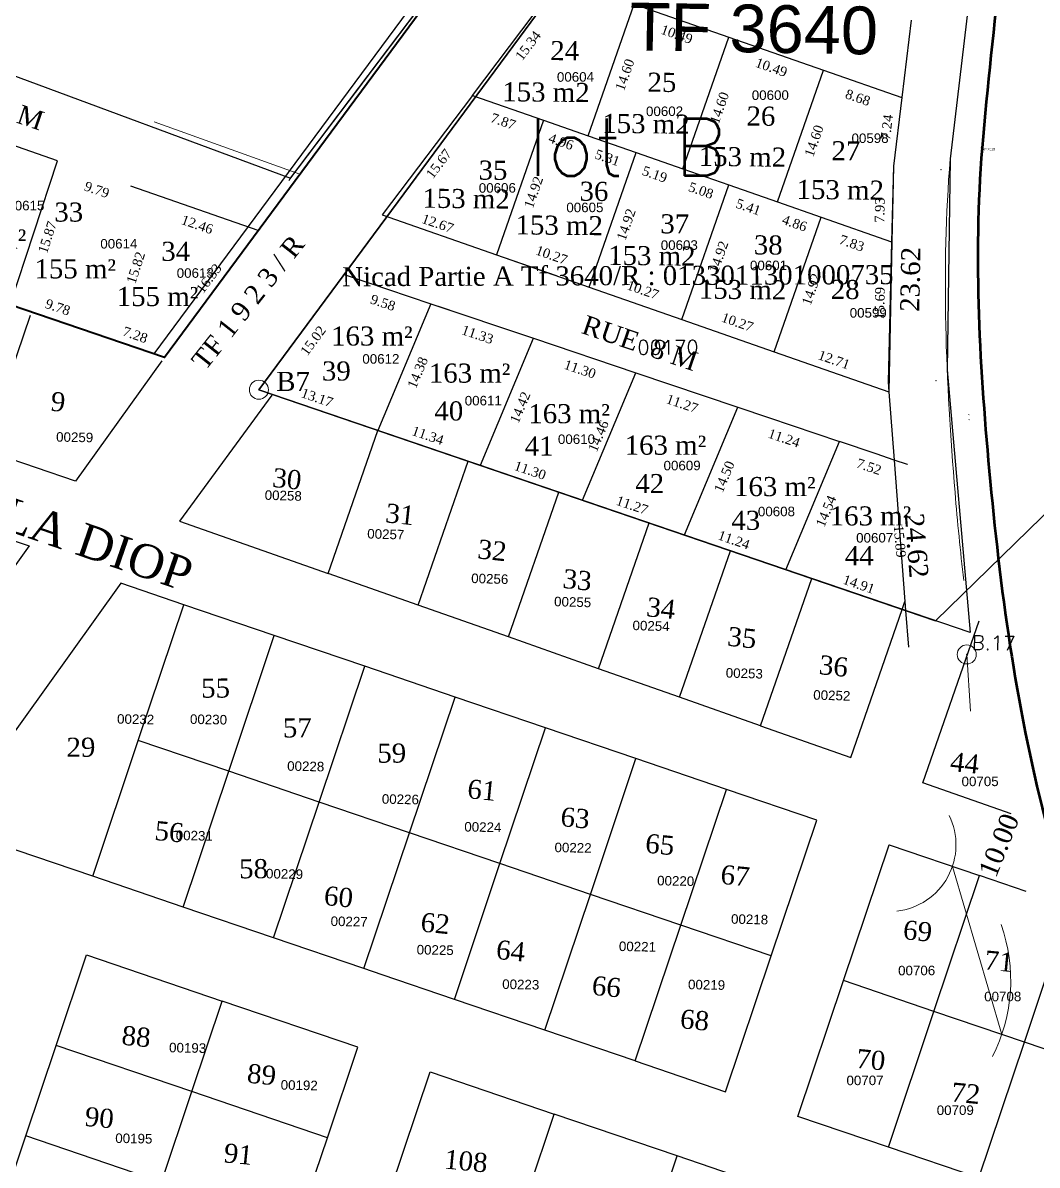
# Model space of a CAD drawing. Header units: metres. Extents: x 0 to 1324930, y 0 to 1631912.
# Drawn here: x 253478.1 to 253584.2, y 1631224.3 to 1631343.9 of the extents above; entities that cross this region are included whole.
import ezdxf
from ezdxf.enums import TextEntityAlignment as Align

# ---------------------------------------------------------------- set-up
doc = ezdxf.new("R2010")
doc.units = ezdxf.units.M
doc.header["$MEASUREMENT"] = 0
for name, color, linetype, lineweight in [('17 Février 2020', 7, 'Continuous', 0), ('Cotation Linéaire', 7, 'Continuous', 0), ('Cotation Surface', 1, 'Continuous', 0), ('Div_Cont', 7, 'Continuous', 0), ('imptf3640', 7, 'Continuous', 0), ('LIMITE TITRE FONCIER', 5, 'Continuous', 13), ('LOTIS', 7, 'Continuous', 0), ('Numero Titre Foncier', 4, 'Continuous', 0), ('TopoAlt', 3, 'Continuous', 0), ('TopoMat', 4, 'Continuous', 0), ('Voirie', 252, 'Continuous', 0)]:
    doc.layers.add(name, color=color, linetype=linetype, lineweight=lineweight)
for name, color, linetype in [('A_revoir_niveau_0', 7, 'Continuous'), ('historique_numero_parcelle', 7, 'Continuous'), ('limites_parcelles', 7, 'Continuous'), ('limites_tf', 7, 'Continuous'), ('numero_lot', 7, 'Continuous'), ('numero_parcelle', 7, 'Continuous'), ('toponymie', 7, 'Continuous')]:
    doc.layers.add(name, color=color, linetype=linetype)
doc.styles.get("Standard").update_dxf_attribs({"font": 'txt.shx'})
doc.styles.add('Style-Arial', font='arial.ttf')
doc.styles.add('Style-Times New Roman', font='times.ttf')
doc.styles.add('Style-txt', font='txt.shx')

# ---------------------------------------------------------------- blocks, each defined once
blk = doc.blocks.new('TCPOINT_86')
at = {"color": 0, "lineweight": -2}
blk.add_point((0, 0), dxfattribs=at)
at = {"layer": 'TopoAlt', "lineweight": -2}
blk.add_attdef('ALT', text='', height=0.0015, dxfattribs=at).set_placement((0.0005, -0.0005), align=Align.TOP_LEFT)
at = {"layer": 'TopoMat', "lineweight": -2}
blk.add_attdef('MAT', (0.0005, 0.0005), '', height=0.0015, dxfattribs=at)

msp = doc.modelspace()

# ---------------------------------------------------------------- linework, layer by layer
at = {"layer": '17 Février 2020', "color": 7, "linetype": 'Continuous', "lineweight": 0}
for centre, radius, start, end in [((253568.74543, 1631257.83145), 7, 276.560278, 26.117998), ((253563.97472, 1631243.61016), 17.5, 332.955188, 19.58892)]:
    msp.add_arc(centre, radius, start, end, dxfattribs=at)
msp.add_3dface([(253568.74543, 1631257.83145), (253575.37186, 1631255.57526), (253580.5408, 1631237.9697), (253563.97472, 1631243.61016)], dxfattribs=at)
at = {"layer": 'A_revoir_niveau_0', "color": 1, "linetype": 'Continuous', "lineweight": 0, "ltscale": 5}
msp.add_line((253435.58618, 1631328.43689), (253492.8663, 1631308.88007), dxfattribs=at)
at = {"layer": 'A_revoir_niveau_0', "color": 0, "linetype": 'Continuous', "lineweight": 0, "flags": 128}
msp.add_lwpolyline([(253505.90344, 1631327.41196), (253524.36556, 1631351.85309)], dxfattribs=at)
at = {"layer": 'A_revoir_niveau_0', "color": 0, "linetype": 'Continuous', "lineweight": 13}
msp.add_open_spline([(253575.13605, 1631329.66123), (253574.19981, 1631318.06845), (253574.6736, 1631306.33857), (253575.64636, 1631294.72494), (253575.90363, 1631291.65344), (253576.20354, 1631288.5913), (253576.5545, 1631285.52896)], degree=3, knots=[0, 0, 0, 0, 0.0963451505, 0.0963451505, 0.0963451505, 0.121825909, 0.121825909, 0.121825909, 0.121825909], dxfattribs=at)
at = {"layer": 'A_revoir_niveau_0', "color": 1, "linetype": 'Continuous', "lineweight": 0}
msp.add_point((253492.8663, 1631308.88007), dxfattribs=at)
msp.add_point((253492.8663, 1631308.88007), dxfattribs=at)
msp.add_point((253492.8663, 1631308.88007), dxfattribs=at)
msp.add_point((253492.8663, 1631308.88007), dxfattribs=at)
at = {"layer": 'A_revoir_niveau_0', "color": 5, "linetype": 'Continuous', "lineweight": 0}
msp.add_point((253492.8663, 1631308.88007), dxfattribs=at)
at = {"layer": 'Cotation Linéaire', "color": 7, "lineweight": 0, "ltscale": 0.02}
for p, q in [((253537.24402, 1631332.08141), (253532.55794, 1631333.71875)), ((253542.2527, 1631330.33134), (253537.24402, 1631332.08141)), ((253542.2527, 1631330.33134), (253547.14843, 1631328.62074)), ((253502.69339, 1631322.17442), (253492.8663, 1631308.88007)), ((253511.69496, 1631317.56998), (253502.76602, 1631305.49255)), ((253492.86653, 1631308.87999), (253484.40856, 1631311.76774)), ((253502.76602, 1631305.49255), (253516.02842, 1631300.96256)), ((253556.11092, 1631302.57079), (253567.37266, 1631298.76772)), ((253516.02842, 1631300.96256), (253527.5568, 1631297.02484)), ((253539.05245, 1631293.09831), (253527.5568, 1631297.02484)), ((253539.05245, 1631293.09831), (253550.51454, 1631289.18324))]:
    msp.add_line(p, q, dxfattribs=at)
at = {"layer": 'Div_Cont', "color": 4, "lineweight": 0, "ltscale": 0.02}
for p, q in [((253528.48666, 1631319.33997), (253533.91484, 1631317.44332)), ((253533.12064, 1631310.33456), (253521.57592, 1631314.2332))]:
    msp.add_line(p, q, dxfattribs=at)
at = {"layer": 'Div_Cont', "color": 0, "lineweight": 0, "ltscale": 0.02}
for p, q in [((253511.69496, 1631317.56998), (253502.76602, 1631305.49255)), ((253516.02842, 1631300.96256), (253516.02842, 1631300.96256)), ((253539.05245, 1631293.09831), (253539.05245, 1631293.09831))]:
    msp.add_line(p, q, dxfattribs=at)
at = {"layer": 'imptf3640', "color": 4, "lineweight": 0, "ltscale": 0.02}
for p, q in [((253506.08566, 1631327.64977), (253513.63448, 1631337.64171)), ((253507.04465, 1631328.0611), (253491.80747, 1631333.56329)), ((253567.37266, 1631298.76772), (253570.67764, 1631297.65163))]:
    msp.add_line(p, q, dxfattribs=at)
at = {"layer": 'imptf3640', "color": 4, "lineweight": 0, "ltscale": 0.02, "const_width": 0.2, "flags": 128}
msp.add_lwpolyline([(253502.69339, 1631322.17442), (253502.69339, 1631322.17442)], dxfattribs=at)
at = {"layer": 'imptf3640', "color": 7, "lineweight": 0, "ltscale": 0.02, "flags": 128}
msp.add_lwpolyline([(253500.79888, 1631319.61141), (253492.86653, 1631308.87999)], dxfattribs=at)
at = {"layer": 'imptf3640', "color": 4, "lineweight": 0, "ltscale": 0.02, "flags": 128}
for points in [[(253577.05338, 1631302.888), (253577.13452, 1631302.85965)], [(253577.08268, 1631302.36021), (253577.17518, 1631302.32789)]]:
    msp.add_lwpolyline(points, dxfattribs=at)
at = {"layer": 'LIMITE TITRE FONCIER', "color": 5, "linetype": 'Continuous', "lineweight": 40, "flags": 128}
msp.add_lwpolyline([(253456.97, 1631424.24), (253481.7, 1631407.08), (253496.51, 1631402.14), (253522.3, 1631399.23), (253554.64, 1631392.44), (253492.87, 1631308.88), (253435.59, 1631328.43), (253459.34, 1631349.77), (253385.02, 1631375.83), (253444.4, 1631416.91), (253456.97, 1631424.24)], dxfattribs=at)
at = {"layer": 'limites_parcelles'}
for p, q in [((253381.93757, 1631373.65089), (253506.08566, 1631327.64977)), ((253506.08566, 1631327.64977), (253524.87859, 1631352.52489)), ((253525.12519, 1631336.3158), (253534.37155, 1631348.5524)), ((253537.24402, 1631332.08141), (253542.06039, 1631345.86587)), ((253542.06039, 1631345.86587), (253551.96481, 1631342.4052)), ((253571.04868, 1631344.21146), (253570.06647, 1631336.08037)), ((253547.14843, 1631328.62074), (253551.96481, 1631342.4052)), ((253551.96481, 1631342.4052), (253561.8686, 1631338.94476)), ((253557.05222, 1631325.1603), (253561.8686, 1631338.94476)), ((253561.8686, 1631338.94476), (253570.06647, 1631336.08037)), ((253525.12519, 1631336.3158), (253515.67918, 1631323.81498)), ((253525.12519, 1631336.3158), (253532.55794, 1631333.71875)), ((253570.06647, 1631336.08037), (253569.19867, 1631328.89632)), ((253532.55794, 1631333.71875), (253527.63756, 1631319.63664)), ((253532.55794, 1631333.71875), (253537.24402, 1631332.08141)), ((253481.67334, 1631329.465), (253472.45568, 1631332.66204)), ((253537.24402, 1631332.08141), (253542.2527, 1631330.33134)), ((253537.33232, 1631316.24923), (253542.2527, 1631330.33134)), ((253542.2527, 1631330.33134), (253547.14843, 1631328.62074)), ((253476.71336, 1631314.39507), (253481.67334, 1631329.465)), ((253547.14843, 1631328.62074), (253551.94781, 1631326.94381)), ((253569.19867, 1631328.89632), (253569.00272, 1631320.98471)), ((253569.19867, 1631328.89632), (253569.0375, 1631320.97256)), ((253502.69339, 1631322.17442), (253489.35624, 1631326.80027)), ((253547.02743, 1631312.8617), (253551.94781, 1631326.94381)), ((253551.94781, 1631326.94381), (253557.05222, 1631325.1603)), ((253557.05222, 1631325.1603), (253561.6428, 1631323.55632)), ((253515.67918, 1631323.81498), (253527.63756, 1631319.63664)), ((253556.72242, 1631309.47421), (253561.6428, 1631323.55632)), ((253561.6428, 1631323.55632), (253569.00272, 1631320.98471)), ((253569.00272, 1631320.98471), (253568.63941, 1631306.31528)), ((253569.0375, 1631320.97256), (253568.71837, 1631305.28275)), ((253569.00272, 1631320.98471), (253569.0375, 1631320.97256)), ((253527.63756, 1631319.63664), (253537.33232, 1631316.24923)), ((253511.69496, 1631317.56998), (253520.77162, 1631314.50481)), ((253537.33232, 1631316.24923), (253547.02743, 1631312.8617)), ((253520.77162, 1631314.50481), (253515.22525, 1631301.23689)), ((253520.77162, 1631314.50481), (253531.50995, 1631310.87849)), ((253474.03838, 1631299.17304), (253478.84926, 1631313.30264)), ((253547.02743, 1631312.8617), (253556.72242, 1631309.47421)), ((253525.94838, 1631297.57422), (253531.50995, 1631310.87849)), ((253531.50995, 1631310.87849), (253542.22008, 1631307.2617)), ((253556.72242, 1631309.47421), (253568.71837, 1631305.28275)), ((253492.59793, 1631308.51725), (253483.57343, 1631295.92652)), ((253536.64336, 1631293.92117), (253542.22008, 1631307.2617)), ((253542.22008, 1631307.2617), (253552.90135, 1631303.65465)), ((253568.63941, 1631306.31528), (253568.71837, 1631305.28275)), ((253568.71837, 1631305.28275), (253569.2654, 1631298.12854)), ((253504.10584, 1631304.91242), (253494.44326, 1631291.73043)), ((253547.30952, 1631290.27797), (253552.90135, 1631303.65465)), ((253552.90135, 1631303.65465), (253556.11092, 1631302.57079)), ((253556.11092, 1631302.57079), (253563.55359, 1631300.05741)), ((253510.0204, 1631286.24399), (253515.22525, 1631301.23689)), ((253515.22525, 1631301.23689), (253524.68857, 1631298.00454)), ((253557.94669, 1631286.64466), (253563.55359, 1631300.05741)), ((253567.37266, 1631298.76772), (253563.55359, 1631300.05741)), ((253483.57343, 1631295.92652), (253474.03838, 1631299.17304)), ((253519.45256, 1631282.92188), (253524.68857, 1631298.00454)), ((253524.68857, 1631298.00454), (253525.94838, 1631297.57422)), ((253569.2654, 1631298.12854), (253567.37266, 1631298.76772)), ((253569.2654, 1631298.12854), (253570.39829, 1631283.31247)), ((253570.67764, 1631297.65163), (253569.2654, 1631298.12854)), ((253525.94838, 1631297.57422), (253527.5568, 1631297.02484)), ((253527.5568, 1631297.02484), (253534.15189, 1631294.77218)), ((253528.88471, 1631279.59977), (253534.15189, 1631294.77218)), ((253534.15189, 1631294.77218), (253536.64336, 1631293.92117)), ((253536.64336, 1631293.92117), (253543.6152, 1631291.53982)), ((253467.12689, 1631293.07528), (253478.70437, 1631289.13335)), ((253494.44326, 1631291.73043), (253510.0204, 1631286.24399)), ((253538.31687, 1631276.27766), (253543.6152, 1631291.53982)), ((253543.6152, 1631291.53982), (253547.30952, 1631290.27797)), ((253547.30952, 1631290.27797), (253550.51454, 1631289.18324)), ((253478.70437, 1631289.13335), (253460.44541, 1631263.65896)), ((253546.80581, 1631273.28776), (253552.13219, 1631288.6307)), ((253550.51454, 1631289.18324), (253552.13219, 1631288.6307)), ((253557.94669, 1631286.64466), (253552.13219, 1631288.6307)), ((253519.45256, 1631282.92188), (253510.0204, 1631286.24399)), ((253560.64917, 1631285.72158), (253557.94669, 1631286.64466)), ((253488.30705, 1631285.21933), (253471.79051, 1631262.18491)), ((253494.90728, 1631282.97207), (253488.30705, 1631285.21933)), ((253555.29476, 1631270.29786), (253560.64917, 1631285.72158)), ((253560.64917, 1631285.72158), (253567.19983, 1631283.4841)), ((253490.13656, 1631268.75078), (253494.90728, 1631282.97207)), ((253504.3737, 1631279.74891), (253494.90728, 1631282.97207)), ((253528.88471, 1631279.59977), (253519.45256, 1631282.92188)), ((253564.72692, 1631266.97575), (253570.11249, 1631282.48923)), ((253567.19983, 1631283.4841), (253570.11249, 1631282.48923)), ((253570.11249, 1631282.48923), (253570.39829, 1631283.31247)), ((253570.11249, 1631282.48923), (253570.47059, 1631282.36691)), ((253570.39829, 1631283.31247), (253570.47059, 1631282.36691)), ((253570.47059, 1631282.36691), (253570.76363, 1631278.53448)), ((253570.47059, 1631282.36691), (253572.05456, 1631281.82588)), ((253572.27264, 1631264.31806), (253578.16809, 1631281.30025)), ((253499.603, 1631265.52763), (253504.3737, 1631279.74891)), ((253513.84013, 1631276.52575), (253504.3737, 1631279.74891)), ((253538.31687, 1631276.27766), (253528.88471, 1631279.59977)), ((253509.06942, 1631262.30447), (253513.84013, 1631276.52575)), ((253523.30656, 1631273.3026), (253513.84013, 1631276.52575)), ((253546.80581, 1631273.28776), (253538.31687, 1631276.27766)), ((253518.53585, 1631259.08131), (253523.30656, 1631273.3026)), ((253532.77299, 1631270.07944), (253523.30656, 1631273.3026)), ((253555.29476, 1631270.29786), (253546.80581, 1631273.28776)), ((253528.00228, 1631255.85816), (253532.77299, 1631270.07944)), ((253542.23942, 1631266.85628), (253532.77299, 1631270.07944)), ((253555.29476, 1631270.29786), (253564.72692, 1631266.97575)), ((253485.36586, 1631254.5295), (253490.13656, 1631268.75078)), ((253499.603, 1631265.52763), (253490.13656, 1631268.75078)), ((253537.46871, 1631252.635), (253542.23942, 1631266.85628)), ((253551.70605, 1631263.63306), (253542.23942, 1631266.85628)), ((253494.83229, 1631251.30634), (253499.603, 1631265.52763)), ((253509.06942, 1631262.30447), (253499.603, 1631265.52763)), ((253546.93514, 1631249.41184), (253551.70605, 1631263.63306)), ((253561.17228, 1631260.40997), (253551.70605, 1631263.63306)), ((253581.50434, 1631261.06655), (253572.27264, 1631264.31806)), ((253504.29872, 1631248.08319), (253509.06942, 1631262.30447)), ((253518.53585, 1631259.08131), (253509.06942, 1631262.30447)), ((253556.40157, 1631246.18869), (253561.17228, 1631260.40997)), ((253485.36586, 1631254.5295), (253472.88226, 1631258.77995)), ((253513.76515, 1631244.86003), (253518.53585, 1631259.08131)), ((253528.00228, 1631255.85816), (253518.53585, 1631259.08131)), ((253563.97472, 1631243.61016), (253568.74543, 1631257.83145)), ((253568.74543, 1631257.83145), (253578.21186, 1631254.60829)), ((253523.23158, 1631241.63687), (253528.00228, 1631255.85816)), ((253537.46871, 1631252.635), (253528.00228, 1631255.85816)), ((253494.83229, 1631251.30634), (253485.36586, 1631254.5295)), ((253573.44115, 1631240.38701), (253578.21186, 1631254.60829)), ((253583.09365, 1631252.94612), (253578.21186, 1631254.60829)), ((253532.69801, 1631238.41372), (253537.46871, 1631252.635)), ((253546.93514, 1631249.41184), (253537.46871, 1631252.635)), ((253504.29872, 1631248.08319), (253494.83229, 1631251.30634)), ((253542.16443, 1631235.19056), (253546.93514, 1631249.41184)), ((253556.40157, 1631246.18869), (253546.93514, 1631249.41184)), ((253513.76515, 1631244.86003), (253504.29872, 1631248.08319)), ((253481.53429, 1631236.81933), (253484.71476, 1631246.30019)), ((253484.71476, 1631246.30019), (253498.91441, 1631241.46545)), ((253551.63086, 1631231.9674), (253556.40157, 1631246.18869)), ((253515.65843, 1631244.2154), (253513.76515, 1631244.86003)), ((253523.23158, 1631241.63687), (253515.65843, 1631244.2154)), ((253582.90758, 1631237.16385), (253585.65147, 1631245.34329)), ((253559.20401, 1631229.38888), (253563.97472, 1631243.61016)), ((253573.44115, 1631240.38701), (253563.97472, 1631243.61016)), ((253495.73394, 1631231.98459), (253498.91441, 1631241.46545)), ((253513.11405, 1631236.63071), (253498.91441, 1631241.46545)), ((253532.69801, 1631238.41372), (253523.23158, 1631241.63687)), ((253568.67044, 1631226.16572), (253573.44115, 1631240.38701)), ((253582.90758, 1631237.16385), (253573.44115, 1631240.38701)), ((253542.16443, 1631235.19056), (253532.69801, 1631238.41372)), ((253578.13687, 1631222.94257), (253582.90758, 1631237.16385)), ((253589.11426, 1631235.05058), (253582.90758, 1631237.16385)), ((253478.35382, 1631227.33847), (253481.53429, 1631236.81933)), ((253495.73394, 1631231.98459), (253481.53429, 1631236.81933)), ((253509.93358, 1631227.14986), (253513.11405, 1631236.63071)), ((253542.16443, 1631235.19056), (253551.63086, 1631231.9674)), ((253516.32995, 1631221.06342), (253520.6872, 1631234.05219)), ((253520.6872, 1631234.05219), (253533.66553, 1631229.63329)), ((253492.55346, 1631222.50374), (253495.73394, 1631231.98459)), ((253509.93358, 1631227.14986), (253495.73394, 1631231.98459)), ((253529.30828, 1631216.64452), (253533.66553, 1631229.63329)), ((253546.53987, 1631225.2498), (253533.66553, 1631229.63329)), ((253568.67044, 1631226.16572), (253559.20401, 1631229.38888)), ((253475.17334, 1631217.85762), (253478.35382, 1631227.33847)), ((253492.55346, 1631222.50374), (253478.35382, 1631227.33847)), ((253506.75311, 1631217.669), (253509.93358, 1631227.14986)), ((253542.18263, 1631212.26103), (253546.53987, 1631225.2498)), ((253559.41422, 1631220.8663), (253546.53987, 1631225.2498)), ((253578.13687, 1631222.94257), (253568.67044, 1631226.16572))]:
    msp.add_line(p, q, dxfattribs=at)
at = {"layer": 'limites_tf', "color": 1, "linetype": 'Continuous', "lineweight": 30}
for p, q in [((253492.86895, 1631308.8828), (253435.5873, 1631328.43358)), ((253573.61324, 1631281.30231), (253502.75632, 1631305.496))]:
    msp.add_line(p, q, dxfattribs=at)
at = {"layer": 'limites_tf', "color": 1, "linetype": 'Continuous', "lineweight": 30, "flags": 128}
for points in [[(253553.52693, 1631392.66816), (253546.37404, 1631394.06392), (253522.29347, 1631399.23953), (253496.50061, 1631402.14176), (253481.68823, 1631407.08677), (253456.96469, 1631424.23922), (253444.39247, 1631416.91175), (253385.01812, 1631375.8301), (253459.33699, 1631349.77248), (253435.5873, 1631328.43358), (253491.81364, 1631309.24298), (253553.52693, 1631392.66816)], [(253502.75632, 1631305.496), (253573.61324, 1631281.30231), (253590.27274, 1631297.54026), (253595.2811, 1631311.67199), (253598.41981, 1631310.50125), (253587.64124, 1631358.78891), (253583.13552, 1631386.87429), (253565.45843, 1631390.32722), (253502.75632, 1631305.496)]]:
    msp.add_lwpolyline(points, close=True, dxfattribs=at)
at = {"layer": 'limites_tf', "color": 5, "linetype": 'Continuous', "lineweight": 30, "flags": 128}
for points in [[(253456.97, 1631424.24), (253481.69251, 1631407.08563), (253496.50465, 1631402.13952), (253522.29752, 1631399.23543), (253546.37791, 1631394.05806), (253554.63252, 1631392.4467), (253492.8663, 1631308.88007), (253435.58558, 1631328.43511), (253459.33699, 1631349.77248), (253385.01938, 1631375.83563), (253444.39716, 1631416.91337), (253456.97, 1631424.24)], [(253565.46219, 1631390.31996), (253581.47345, 1631387.19123), (253579.70329, 1631368.26008), (253575.13605, 1631329.66123), (253574.82114, 1631307.56682), (253577.2158, 1631280.06186), (253502.7535, 1631305.49253), (253565.46219, 1631390.31996)]]:
    msp.add_lwpolyline(points, close=True, dxfattribs=at)
at = {"layer": 'TopoAlt', "color": 7, "lineweight": 0, "ltscale": 0.02, "flags": 128}
msp.add_lwpolyline([(253576.87303, 1631277.77018), (253577.26557, 1631271.81703)], dxfattribs=at)
at = {"layer": 'TopoAlt', "color": 7, "lineweight": 0, "ltscale": 0.02}
for centre in [(253502.76602, 1631305.49255), (253576.87303, 1631277.77018)]:
    msp.add_circle(centre, 1, dxfattribs=at)
at = {"layer": 'voirie', "color": 7, "linetype": 'Continuous', "lineweight": 80}
msp.add_open_spline([(253509.79424, 1631705.45967), (253517.19133, 1631698.26183), (253524.58842, 1631691.06398), (253531.98551, 1631683.86614), (253536.53707, 1631679.43718), (253539.19305, 1631673.46374), (253542.06174, 1631667.69638), (253546.32894, 1631659.11739), (253549.88022, 1631650.58451), (253552.44475, 1631641.32641), (253554.62845, 1631633.44311), (253556.05055, 1631625.52684), (253556.27314, 1631617.50005), (253556.4637, 1631610.62806), (253556.41552, 1631603.68822), (253555.55907, 1631596.85225), (253554.69749, 1631589.97535), (253553.84094, 1631583.10189), (253552.78927, 1631576.2538), (253550.60242, 1631562.0138), (253548.39262, 1631547.77983), (253546.20181, 1631533.54066), (253543.85736, 1631518.30284), (253541.57784, 1631503.05412), (253539.30575, 1631487.80847), (253538.21101, 1631480.46282), (253538.59499, 1631472.92124), (253539.62209, 1631465.52695), (253540.27343, 1631460.83781), (253541.98443, 1631456.48638), (253544.21241, 1631452.16186), (253547.09407, 1631446.56856), (253550.61924, 1631441.77757), (253554.63716, 1631437.14886), (253558.33768, 1631432.8858), (253563.82201, 1631430.96626), (253567.6753, 1631426.50099), (253576.09001, 1631416.74986), (253584.80686, 1631406.01882), (253584.49744, 1631393.81508), (253584.29182, 1631385.70537), (253583.48852, 1631377.5521), (253582.66425, 1631369.45547), (253581.35277, 1631356.57303), (253579.54627, 1631343.70771), (253578.47728, 1631330.81383), (253577.51631, 1631319.22304), (253578.23266, 1631307.50429), (253579.33151, 1631295.88455), (253580.49201, 1631283.61294), (253582.14539, 1631271.42567), (253585.34927, 1631259.47871), (253592.04268, 1631234.51963), (253601.07581, 1631210.54182), (253607.94021, 1631185.77348), (253609.98245, 1631178.40463), (253611.96935, 1631171.04747), (253613.59803, 1631163.54728), (253615.86122, 1631153.12505), (253617.19283, 1631142.61888), (253618.19236, 1631132.00978), (253618.97431, 1631123.7101), (253619.45108, 1631115.40974), (253619.42071, 1631107.10728), (253619.38392, 1631097.05167), (253619.25813, 1631086.95444), (253618.1368, 1631076.93698), (253613.08534, 1631031.80981), (253607.9208, 1630986.82337), (253602.87383, 1630941.76023), (253598.50564, 1630902.75775), (253594.65755, 1630863.69317), (253589.78885, 1630824.74971), (253588.77941, 1630816.67543), (253587.76996, 1630808.60114), (253586.76052, 1630800.52686)], degree=3, knots=[0, 0, 0, 0, 0.032868656, 0.032868656, 0.032868656, 0.053093321, 0.053093321, 0.053093321, 0.083177634, 0.083177634, 0.083177634, 0.108794489, 0.108794489, 0.108794489, 0.130725891, 0.130725891, 0.130725891, 0.1527886, 0.1527886, 0.1527886, 0.198666018, 0.198666018, 0.198666018, 0.247761027, 0.247761027, 0.247761027, 0.27141596, 0.27141596, 0.27141596, 0.286416896, 0.286416896, 0.286416896, 0.305819002, 0.305819002, 0.305819002, 0.323688417, 0.323688417, 0.323688417, 0.362711131, 0.362711131, 0.362711131, 0.388642756, 0.388642756, 0.388642756, 0.429902174, 0.429902174, 0.429902174, 0.46699181, 0.46699181, 0.46699181, 0.506162173, 0.506162173, 0.506162173, 0.587995279, 0.587995279, 0.587995279, 0.61234153, 0.61234153, 0.61234153, 0.646172962, 0.646172962, 0.646172962, 0.672639901, 0.672639901, 0.672639901, 0.704695625, 0.704695625, 0.704695625, 0.849101872, 0.849101872, 0.849101872, 0.974086502, 0.974086502, 0.974086502, 1, 1, 1, 1], dxfattribs=at)
msp.add_point((253578.47728, 1631330.81383), dxfattribs=at)

# ---------------------------------------------------------------- block references
at = {"layer": 'imptf3640', "lineweight": 0, "xscale": 1000, "yscale": 1000, "zscale": 1000, "rotation": 359.3981}
for p in [(253574.19122, 1631328.53379), (253573.64414, 1631306.44432)]:
    msp.add_blockref('TCPOINT_86', p, dxfattribs=at)
at = {"layer": 'imptf3640', "lineweight": 0}
ref = msp.add_blockref('TCPOINT_86', (253576.87303, 1631277.77018), dxfattribs=dict(at, xscale=1000, yscale=1000, zscale=1000, rotation=358.7981))
ref.add_attrib('MAT', 'B.17', (253577.38341, 1631278.25958), dxfattribs={"layer": 'TopoMat', "lineweight": 13, "height": 1.5, "rotation": 358.7981})

# ---------------------------------------------------------------- texts
at = {"layer": 'Cotation Linéaire', "color": 7, "lineweight": 0, "ltscale": 0.02, "char_height": 1, "attachment_point": 2, "line_spacing_factor": 0.6}
for s, insert, rotation in [('\\fTimes New Roman|b0|i0|c00|p23;10.49', (253546.68275, 1631343.1915), 340.7402678), ('\\fTimes New Roman|b0|i0|c00|p23;15.34', (253530.54621, 1631341.83123), 52.9241351), ('\\fTimes New Roman|b0|i0|c00|p23;14.60', (253540.59624, 1631338.64379), 70.7402678), ('\\fTimes New Roman|b0|i0|c00|p23;14.60', (253540.59624, 1631338.64379), 70.7402678), ('\\fTimes New Roman|b0|i0|c00|p23;10.49', (253556.58685, 1631339.73095), 340.7402678), ('\\fTimes New Roman|b0|i0|c00|p23;14.60', (253550.50065, 1631335.18312), 70.7402678), ('\\fTimes New Roman|b0|i0|c00|p23;14.60', (253550.50065, 1631335.18312), 70.7402678), ('\\fTimes New Roman|b0|i0|c00|p23;8.68', (253565.63768, 1631336.56853), 340.7402678), ('\\fTimes New Roman|b0|i0|c00|p23;7.87', (253528.51172, 1631334.07324), 340.7402678), ('\\fTimes New Roman|b0|i0|c00|p23;7.24', (253567.99793, 1631333.05147), 83.1122262), ('\\fTimes New Roman|b0|i0|c00|p23;14.60', (253560.40444, 1631331.72268), 70.7402678), ('\\fTimes New Roman|b0|i0|c00|p23;14.60', (253560.40444, 1631331.72268), 70.7402678), ('\\fTimes New Roman|b0|i0|c00|p23;4.96', (253534.57113, 1631331.95605), 340.7402678), ('\\fTimes New Roman|b0|i0|c00|p23;15.67', (253521.20002, 1631329.46252), 52.9241351), ('\\fTimes New Roman|b0|i0|c00|p23;5.31', (253539.41851, 1631330.26234), 340.7402678), ('\\fTimes New Roman|b0|i0|c00|p23;5.19', (253544.37071, 1631328.53201), 340.7402678), ('\\fTimes New Roman|b0|i0|c00|p23;9.79', (253485.96816, 1631326.91694), 340.8714395), ('\\fTimes New Roman|b0|i0|c00|p23;14.92', (253531.04178, 1631326.34785), 70.7402678), ('\\fTimes New Roman|b0|i0|c00|p23;5.08', (253549.21827, 1631326.83824), 340.7402678), ('\\fTimes New Roman|b0|i0|c00|p23;7.93', (253567.2533, 1631324.30672), 88.8347525), ('\\fTimes New Roman|b0|i0|c00|p23;14.92', (253540.73654, 1631322.96044), 70.7402678), ('\\fTimes New Roman|b0|i0|c00|p23;14.92', (253540.73654, 1631322.96044), 70.7402678), ('\\fTimes New Roman|b0|i0|c00|p23;5.41', (253554.17016, 1631325.10802), 340.7402678), ('\\fTimes New Roman|b0|i0|c00|p23;15.87', (253480.14323, 1631321.6174), 71.7820209), ('\\fTimes New Roman|b0|i0|c00|p23;12.46', (253496.47819, 1631323.27166), 340.8714395), ('\\fTimes New Roman|b0|i0|c00|p23;12.67', (253521.65176, 1631323.38175), 340.7402678), ('\\fTimes New Roman|b0|i0|c00|p23;4.86', (253559.01766, 1631323.41427), 340.7402678), ('\\fTimes New Roman|b0|i0|c00|p23;14.92', (253550.43166, 1631319.5729), 70.7402678), ('\\fTimes New Roman|b0|i0|c00|p23;14.92', (253550.43166, 1631319.5729), 70.7402678), ('\\fTimes New Roman|b0|i0|c00|p23;7.83', (253565.0103, 1631321.32041), 340.7402678), ('\\fTimes New Roman|b0|i0|c00|p23;7.83', (253565.0103, 1631321.32041), 340.7402678), ('\\fTimes New Roman|b0|i0|c00|p23;15.82', (253489.39565, 1631318.43337), 71.7820209), ('\\fTimes New Roman|b0|i0|c00|p23;10.27', (253533.57835, 1631320.0692), 340.7402678), ('\\fTimes New Roman|b0|i0|c00|p23;16.53', (253497.12643, 1631317.44679), 53.5292852), ('\\fTimes New Roman|b0|i0|c00|p23;14.92', (253560.12665, 1631316.18541), 70.7402678), ('\\fTimes New Roman|b0|i0|c00|p23;14.92', (253560.12665, 1631316.18541), 70.7402678), ('\\fTimes New Roman|b0|i0|c00|p23;10.27', (253543.13348, 1631316.41648), 340.7402678), ('\\fTimes New Roman|b0|i0|c00|p23;15.69', (253567.25188, 1631314.56306), 88.8347525), ('\\fTimes New Roman|b0|i0|c00|p23;9.78', (253481.87528, 1631314.6138), 341.1488289), ('\\fTimes New Roman|b0|i0|c00|p23;9.58', (253515.91334, 1631315.08996), 341.3402722), ('\\fTimes New Roman|b0|i0|c00|p23;10.27', (253553.03015, 1631313.04208), 340.7402678), ('\\fTimes New Roman|b0|i0|c00|p23;7.28', (253489.98031, 1631311.72125), 341.1488289), ('\\fTimes New Roman|b0|i0|c00|p23;15.02', (253508.0346, 1631310.93678), 53.5241627), ('\\fTimes New Roman|b0|i0|c00|p23;11.33', (253525.82083, 1631311.74421), 341.3402722), ('\\fTimes New Roman|b0|i0|c00|p23;14.38', (253518.92107, 1631307.48516), 67.3136631), ('\\fTimes New Roman|b0|i0|c00|p23;12.71', (253563.14658, 1631309.10152), 340.7402678), ('\\fTimes New Roman|b0|i0|c00|p23;11.30', (253536.54507, 1631308.12266), 341.3402722), ('\\fTimes New Roman|b0|i0|c00|p23;13.17', (253509.02427, 1631305.14084), 341.141509), ('\\fTimes New Roman|b0|i0|c00|p23;14.42', (253529.6518, 1631303.84067), 67.3136631), ('\\fTimes New Roman|b0|i0|c00|p23;11.27', (253547.24077, 1631304.51074), 341.3402722), ('\\fTimes New Roman|b0|i0|c00|p23;11.34', (253520.61029, 1631301.18344), 341.141509), ('\\fTimes New Roman|b0|i0|c00|p23;14.46', (253537.84739, 1631300.83728), 67.3136631), ('\\fTimes New Roman|b0|i0|c00|p23;11.24', (253557.90752, 1631300.90859), 341.3402722), ('\\fTimes New Roman|b0|i0|c00|p23;7.52', (253566.79567, 1631297.90708), 341.3402722), ('\\fTimes New Roman|b0|i0|c00|p23;11.30', (253531.32451, 1631297.52382), 341.141509), ('\\fTimes New Roman|b0|i0|c00|p23;14.50', (253551.02806, 1631296.58062), 67.3136631), ('\\fTimes New Roman|b0|i0|c00|p23;11.27', (253542.00508, 1631293.87569), 341.141509), ('\\fTimes New Roman|b0|i0|c00|p23;14.54', (253561.67277, 1631292.96535), 67.3136631), ('\\fTimes New Roman|b0|i0|c00|p23;15.89', (253570.36986, 1631289.65208), 274.9725253), ('\\fTimes New Roman|b0|i0|c00|p23;11.24', (253552.65674, 1631290.23743), 341.141509), ('\\fTimes New Roman|b0|i0|c00|p23;14.91', (253565.74194, 1631285.60271), 341.141509)]:
    msp.add_mtext(s, dxfattribs=dict(at, insert=insert, rotation=rotation))
at = {"layer": 'Cotation Linéaire', "color": 2, "lineweight": 0, "ltscale": 0.02, "char_height": 2, "attachment_point": 2, "line_spacing_factor": 0.6}
for s, insert, rotation in [('\\fTimes New Roman|b0|i0|c00|p23;23.62', (253569.95831, 1631317.0692), 88.8347525), ('\\fTimes New Roman|b0|i0|c00|p23;24.62', (253572.6304, 1631289.25315), 274.3725324)]:
    msp.add_mtext(s, dxfattribs=dict(at, insert=insert, rotation=rotation))
at = {"layer": 'Cotation Linéaire', "insert": (253579.30179, 1631258.15729), "char_height": 2, "attachment_point": 2, "rotation": 68.2460217, "line_spacing_factor": 0.6}
msp.add_mtext('\\fTimes New Roman|b0|i0|c00|p23;10.00', dxfattribs=at)
at = {"layer": 'Cotation Surface', "color": 1, "lineweight": 0, "ltscale": 0.02, "char_height": 2, "attachment_point": 5, "line_spacing_factor": 0.6}
for s, insert, rotation in [('\\fTimes New Roman|b0|i0|c00|p23;153 m2', (253532.82449, 1631336.64896), 359.3980969), ('\\fTimes New Roman|b0|i0|c00|p23;153 m2', (253543.2884, 1631333.33365), 359.3980969), ('\\fTimes New Roman|b0|i0|c00|p23;153 m2', (253553.38628, 1631329.87649), 359.3980969), ('\\fTimes New Roman|b0|i0|c00|p23;153 m2', (253563.62996, 1631326.41779), 359.3980969), ('\\fTimes New Roman|b0|i0|c00|p23;153 m2', (253524.45721, 1631325.49263), 359.3980969), ('\\fTimes New Roman|b0|i0|c00|p23;153 m2', (253534.2081, 1631322.70266), 359.3980969), ('\\fTimes New Roman|b0|i0|c00|p23;153 m2', (253543.89966, 1631319.51466), 359.3980969), ('\\fTimes New Roman|b0|i0|c00|p23;153 m2', (253553.39958, 1631315.97528), 359.3980969), ('\\fTimes New Roman|b0|i0|c00|p23;163 m²', (253514.59514, 1631311.10272), 359.9981092), ('\\fTimes New Roman|b0|i0|c00|p23;163 m²', (253524.82754, 1631307.21838), 359.9981092), ('\\fTimes New Roman|b0|i0|c00|p23;163 m²', (253535.24234, 1631302.97109), 359.9981092), ('\\fTimes New Roman|b0|i0|c00|p23;163 m²', (253545.33057, 1631299.67172), 359.9981092), ('\\fTimes New Roman|b0|i0|c00|p23;163 m²', (253556.77873, 1631295.33645), 359.9981092), ('\\fTimes New Roman|b0|i0|c00|p23;163 m²', (253566.79595, 1631292.26339), 359.9981092)]:
    msp.add_mtext(s, dxfattribs=dict(at, insert=insert, rotation=rotation))
at = {"layer": 'Cotation Surface', "lineweight": 0, "ltscale": 0.02, "char_height": 2, "attachment_point": 5, "rotation": 359.9981092, "line_spacing_factor": 0.6}
for insert in [(253474.15108, 1631321.26491), (253483.53728, 1631318.13839), (253492.15242, 1631315.24182)]:
    msp.add_mtext('\\fTimes New Roman|b0|i0|c00|p23;155 m²', dxfattribs=dict(at, insert=insert))
at = {"layer": 'historique_numero_parcelle', "color": 7, "lineweight": 0, "style": 'Style-Times New Roman'}
msp.add_text('Nicad Partie A Tf 3640/R : 0133011301000735', height=2, rotation=0.23, dxfattribs=at).set_placement((253511.4849, 1631318.32391), align=Align.TOP_LEFT)
at = {"layer": 'historique_numero_parcelle', "color": 1, "lineweight": 13, "style": 'Style-txt'}
msp.add_text('00170', height=1.499997, rotation=0.23, dxfattribs=at).set_placement((253545.58898, 1631309.93868), align=Align.MIDDLE_CENTER)
at = {"layer": 'LOTIS', "insert": (253530.92542, 1631333.88582), "char_height": 6, "width": 34.528703, "attachment_point": 1}
msp.add_mtext('lot B', dxfattribs=at)
at = {"layer": 'Numero Titre Foncier', "color": 4, "linetype": 'Continuous', "lineweight": 13, "style": 'Style-Arial'}
msp.add_text('TF 3640', height=5, rotation=359, dxfattribs=at).set_placement((253554.58201, 1631343.31952), align=Align.MIDDLE_CENTER)
at = {"layer": 'numero_lot', "color": 7, "linetype": 'Continuous', "lineweight": 0, "char_height": 2, "line_spacing_factor": 0.6}
for s, insert, attachment_point, rotation in [('\\fTimes New Roman|b0|i0|c00|p23;24', (253534.78349, 1631341.00086), 5, 359.3980969), ('\\fTimes New Roman|b0|i0|c00|p23;25', (253544.95744, 1631337.67452), 5, 359.3980969), ('\\fTimes New Roman|b0|i0|c00|p23;26', (253555.32553, 1631334.13273), 5, 359.3980969), ('\\fTimes New Roman|b0|i0|c00|p23;27', (253564.22019, 1631330.51119), 5, 359.3980969), ('\\fTimes New Roman|b0|i0|c00|p23;35', (253527.27415, 1631328.4683), 5, 359.3980969), ('\\fTimes New Roman|b0|i0|c00|p23;36', (253537.84601, 1631326.25745), 5, 359.3980969), ('\\fTimes New Roman|b0|i0|c00|p23;33', (253482.85904, 1631324.08537), 5, 359.9981092), ('\\fTimes New Roman|b0|i0|c00|p23;37', (253546.30373, 1631322.84683), 5, 359.3980969), ('\\fTimes New Roman|b0|i0|c00|p23;34', (253494.05553, 1631319.97285), 5, 359.9981092), ('\\fTimes New Roman|b0|i0|c00|p23;38', (253556.08753, 1631320.64137), 5, 359.3980969), ('\\fTimes New Roman|b0|i0|c00|p23;28', (253564.14425, 1631315.97816), 5, 359.3980969), ('\\fTimes New Roman|b0|i0|c00|p23;39', (253510.87163, 1631307.44293), 5, 359.9981092), ('\\fTimes New Roman|b0|i0|c00|p23;9', (253480.89276, 1631303.27936), 7, 354.4849051), ('\\fTimes New Roman|b0|i0|c00|p23;40', (253522.64904, 1631303.25893), 5, 359.9981092), ('\\fTimes New Roman|b0|i0|c00|p23;41', (253532.10194, 1631299.60254), 5, 359.9981092), ('\\fTimes New Roman|b0|i0|c00|p23;30', (253504.09647, 1631295.29687), 7, 353.8849074), ('\\fTimes New Roman|b0|i0|c00|p23;42', (253543.67866, 1631295.66245), 5, 359.9981092), ('\\fTimes New Roman|b0|i0|c00|p23;31', (253515.93516, 1631291.58936), 7, 353.8849074), ('\\fTimes New Roman|b0|i0|c00|p23;43', (253553.73607, 1631291.79932), 5, 359.9981092), ('\\fTimes New Roman|b0|i0|c00|p23;32', (253525.57767, 1631287.81075), 7, 353.8849074), ('\\fTimes New Roman|b0|i0|c00|p23;44', (253565.6165, 1631288.11651), 5, 359.9981092), ('\\fTimes New Roman|b0|i0|c00|p23;33', (253534.48702, 1631284.72068), 7, 353.8849074), ('\\fTimes New Roman|b0|i0|c00|p23;34', (253543.24893, 1631281.75623), 7, 353.8849074), ('\\fTimes New Roman|b0|i0|c00|p23;35', (253551.7355, 1631278.67031), 7, 353.8849074), ('\\fTimes New Roman|b0|i0|c00|p23;36', (253561.31932, 1631275.69424), 7, 353.8849074), ('\\fTimes New Roman|b0|i0|c00|p23;55', (253496.72451, 1631273.208), 7, 0.2939286), ('\\fTimes New Roman|b0|i0|c00|p23;57', (253505.2817, 1631269.04292), 7, 0.2939286), ('\\fTimes New Roman|b0|i0|c00|p23;29', (253482.63023, 1631267.01397), 7, 0.2939286), ('\\fTimes New Roman|b0|i0|c00|p23;59', (253515.16843, 1631266.39793), 7, 0.2939286), ('\\fTimes New Roman|b0|i0|c00|p23;44', (253575.05549, 1631265.58057), 7, 353.8849074), ('\\fTimes New Roman|b0|i0|c00|p23;61', (253524.52048, 1631262.69193), 7, 354.4849051), ('\\fTimes New Roman|b0|i0|c00|p23;63', (253534.2736, 1631259.77675), 7, 354.4849051), ('\\fTimes New Roman|b0|i0|c00|p23;56', (253491.77234, 1631258.32318), 7, 354.4849051), ('\\fTimes New Roman|b0|i0|c00|p23;65', (253543.14839, 1631256.99175), 7, 354.4849051), ('\\fTimes New Roman|b0|i0|c00|p23;58', (253500.70013, 1631254.29136), 7, 0.2939286), ('\\fTimes New Roman|b0|i0|c00|p23;67', (253551.02699, 1631253.72713), 7, 354.4849051), ('\\fTimes New Roman|b0|i0|c00|p23;60', (253509.50742, 1631251.50944), 7, 354.4849051), ('\\fTimes New Roman|b0|i0|c00|p23;62', (253519.631, 1631248.73087), 7, 354.4849051), ('\\fTimes New Roman|b0|i0|c00|p23;69', (253570.13079, 1631247.93083), 7, 354.4849051), ('\\fTimes New Roman|b0|i0|c00|p23;64', (253527.52743, 1631245.85643), 7, 354.4849051), ('\\fTimes New Roman|b0|i0|c00|p23;71', (253578.65298, 1631244.79013), 7, 354.4849051), ('\\fTimes New Roman|b0|i0|c00|p23;66', (253537.55487, 1631242.10018), 7, 354.4849051), ('\\fTimes New Roman|b0|i0|c00|p23;68', (253546.78774, 1631238.60927), 7, 354.4849051), ('\\fTimes New Roman|b0|i0|c00|p23;88', (253488.31834, 1631236.87815), 7, 354.4849051), ('\\fTimes New Roman|b0|i0|c00|p23;70', (253565.23166, 1631234.44828), 7, 354.4849051), ('\\fTimes New Roman|b0|i0|c00|p23;89', (253501.45231, 1631232.89907), 7, 354.4849051), ('\\fTimes New Roman|b0|i0|c00|p23;72', (253575.17331, 1631230.96106), 7, 354.4849051), ('\\fTimes New Roman|b0|i0|c00|p23;90', (253484.46382, 1631228.37809), 7, 354.4849051), ('\\fTimes New Roman|b0|i0|c00|p23;91', (253499.01456, 1631224.56087), 7, 354.4849051), ('\\fTimes New Roman|b0|i0|c00|p23;108', (253522.08712, 1631223.91264), 7, 354.4849051)]:
    msp.add_mtext(s, dxfattribs=dict(at, insert=insert, attachment_point=attachment_point, rotation=rotation))
at = {"layer": 'numero_parcelle', "color": 5, "lineweight": 0, "style": 'Style-Arial'}
for s, rotation, p in [('00604', 0.23, (253533.9635, 1631338.74512)), ('00600', 0.23, (253554.36228, 1631336.8375)), ('00602', 0.23, (253543.28903, 1631335.14763)), ('00598', 0.23, (253564.80632, 1631332.32516)), ('00606', 0.23, (253525.78346, 1631327.12299)), ('00615', 0.23, (253476.42261, 1631325.26903)), ('00605', 0.23, (253534.948, 1631325.07536)), ('00614', 0.23, (253486.1607, 1631321.27556)), ('00603', 0.23, (253544.83397, 1631321.13332)), ('00601', 0.23, (253554.17492, 1631319.00321)), ('00613', 0.23, (253494.15877, 1631318.20577)), ('00599', 0.23, (253564.61422, 1631314.03937)), ('00612', 0.23, (253513.593, 1631309.21321)), ('00611', 0.23, (253524.31251, 1631304.84312)), ('00259', 358.92, (253481.54584, 1631301.05511)), ('00610', 0.23, (253534.06855, 1631300.80568)), ('00609', 0.23, (253545.12727, 1631298.04471)), ('00258', 358.32, (253503.39007, 1631294.9693)), ('00608', 0.23, (253555.00409, 1631293.23192)), ('00257', 358.32, (253514.12577, 1631290.92018)), ('00607', 0.23, (253565.28934, 1631290.47907)), ('00256', 358.32, (253525.00861, 1631286.25181)), ('00255', 358.32, (253533.68725, 1631283.81977)), ('00254', 358.32, (253541.89893, 1631281.3197)), ('00253', 358.32, (253551.65887, 1631276.34824)), ('00252', 358.32, (253560.8176, 1631274.03776)), ('00232', 358.92, (253487.92838, 1631271.51954)), ('00230', 358.92, (253495.56067, 1631271.49695)), ('00228', 358.92, (253505.7358, 1631266.59098)), ('00705', 0.23, (253576.32549, 1631264.9632)), ('00226', 358.92, (253515.64776, 1631263.13697)), ('00224', 358.92, (253524.281, 1631260.22511)), ('00231', 358.92, (253494.07134, 1631259.32883)), ('00222', 358.92, (253533.72507, 1631258.06375)), ('00229', 358.92, (253503.51768, 1631255.31852)), ('00220', 358.92, (253544.46757, 1631254.58829)), ('00227', 358.92, (253510.28504, 1631250.33646)), ('00218', 358.92, (253552.20662, 1631250.56613)), ('00225', 358.92, (253519.29109, 1631247.35503)), ('00221', 358.92, (253540.46489, 1631247.70835)), ('00706', 0.23, (253569.68199, 1631245.15813)), ('00223', 358.92, (253528.24831, 1631243.74158)), ('00219', 358.92, (253547.70258, 1631243.70993)), ('00708', 0.23, (253578.69656, 1631242.43624)), ('00193', 358.92, (253493.37316, 1631237.10361)), ('00707', 0.23, (253564.27765, 1631233.65052)), ('00192', 358.92, (253505.05747, 1631233.19343)), ('00709', 0.23, (253573.72636, 1631230.53029)), ('00195', 358.92, (253487.74049, 1631227.611))]:
    msp.add_text(s, height=1, rotation=rotation, dxfattribs=at).set_placement(p, align=Align.TOP_LEFT)
at = {"layer": 'toponymie', "lineweight": 0, "char_height": 2, "width": 17.079821, "attachment_point": 1}
for s, insert, rotation in [('\\fTimes New Roman|b0|i0|c00|p23;RUE  8 M', (253468.61788, 1631338.55123), 341.1954491), ('\\fTimes New Roman|b0|i0|c00|p23;TF 1 9 2 3 / R', (253495.56962, 1631308.64131), 51.574194), ('\\fTimes New Roman|b0|i0|c00|p23;TF 1 9 2 3 / R', (253495.56962, 1631308.64131), 51.574194), ('\\fTimes New Roman|b0|i0|c00|p23;RUE  8 M', (253537.0603, 1631313.3441), 341.1954491)]:
    msp.add_mtext(s, dxfattribs=dict(at, insert=insert, rotation=rotation))
at = {"layer": 'toponymie', "color": 7, "lineweight": 0, "ltscale": 0.02, "insert": (253506.34701, 1631306.36075), "char_height": 2, "attachment_point": 5, "rotation": 359.9981092, "line_spacing_factor": 0.6}
msp.add_mtext('\\fTimes New Roman|b0|i0|c00|p23;B7', dxfattribs=at)
at = {"layer": 'toponymie', "lineweight": 13, "insert": (253444.75014, 1631301.55927), "char_height": 3.5, "attachment_point": 7, "rotation": 341.0017739, "line_spacing_factor": 0.6}
msp.add_mtext('\\fTimes New Roman|b0|i0|c00|p23;Famille ISMAILA DIOP', dxfattribs=at)
at = {"layer": 'voirie', "color": 7, "linetype": 'Continuous', "lineweight": 80, "style": 'Style-Arial'}
msp.add_text('APIX128', height=0.25, rotation=359.628, dxfattribs=at).set_placement((253578.47728, 1631330.81383), align=Align.TOP_LEFT)

doc.saveas('drawing.dxf')
